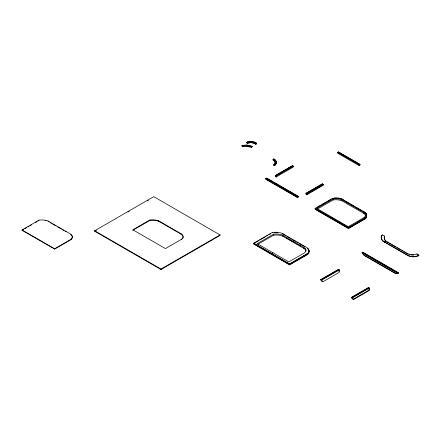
<?xml version="1.0" encoding="UTF-8"?>
<svg xmlns="http://www.w3.org/2000/svg" width="441" height="441" viewBox="0 0 441 441"><rect width="100%" height="100%" fill="white"/><g stroke="black" fill="none" stroke-linecap="round" stroke-linejoin="round"><path stroke-width="0.66" d="M275.763 163.688A7.387 4.267 0 0 1 274.418 165.529L274.241 165.27L274.616 165.491C277.395 163.947 276.568 159.851 273.74 158.887L273.051 159.284L273.051 159.973A7.166 4.14 0 0 1 275.057 163.561M366.686 215.842L366.322 216.933L364.944 218.389L348.478 227.898L315.15 208.654L315.15 208.328L332.282 198.439L334.78 197.998L338.253 198.059L342.15 199.139L364.404 211.983L366.03 213.35L366.587 214.409L366.686 216.531L366.686 216.206L366.322 217.617L365.506 218.626L348.478 228.581L315.15 209.343L315.15 209.017L348.478 228.256L364.944 218.753L366.565 216.757L366.565 217.082M274.616 165.491L276.358 162.619L276.358 162.944M315.15 208.328L348.478 227.573L364.944 218.063L365.969 217.126L366.686 215.517L366.697 215.974L366.366 214.558L366.587 215.423M22.05 229.932L39.006 220.142A11.681 6.742 0 0 1 47.926 220.958L70.174 233.802A7.387 4.267 0 0 1 70.896 239.353L70.896 239.711L54.629 249.104L22.05 230.296L22.05 229.932L54.629 248.746L70.896 239.353M22.05 230.296L23.803 229.281M24.972 228.609L26.73 227.595M27.899 226.917L29.067 226.244M30.236 225.566L31.405 224.893M35.501 222.529L36.669 221.856M37.838 221.178L39.006 220.142M246.447 142.393C249.556 140.712 253.818 141.192 256.651 143.286L255.962 144.367C253.581 142.575 249.926 142.079 247.313 143.579L246.447 142.393L247.313 142.89C249.926 141.396 253.581 141.886 255.962 143.683L255.962 144.367M94.694 230.759L153.749 196.658L220.053 234.943L220.053 235.439L160.998 269.534L94.694 231.255L94.694 230.759L160.998 269.038L220.053 234.943M94.694 231.255L96.48 230.219M128.094 211.967L129.29 211.278M147.184 200.947L148.38 200.258M242.33 146.076L242.33 146.44L241.955 145.536L247.059 145.072L252.158 146.429L251.783 146.969L251.447 146.776M255.962 143.683L256.651 143.286M241.955 145.536L242.82 146.032A11.334 6.543 0 0 1 251.469 146.825L252.158 146.429M242.33 146.44L242.82 146.721A11.334 6.543 0 0 1 251.469 147.509L251.783 146.969M149.797 219.993L132.84 229.783L165.419 248.592L181.692 239.198A7.387 4.267 0 0 0 180.964 233.653L158.716 220.809A11.681 6.742 0 0 0 149.797 219.993L149.797 220.489L132.84 230.279M273.365 159.433L274.07 159.405L274.07 159.08M273.051 159.973L273.696 159.984M274.241 165.27L274.418 165.529M265.835 178.533L266.116 178.373L298.033 196.873L297.719 197.05L297.719 196.62L297.438 196.78L265.835 178.533L265.835 179.327L297.438 197.574L298.314 197.066L298.314 196.273L266.711 178.026L266.116 178.803L266.116 178.373M275.223 175.501L292.355 165.612L292.642 165.772L292.642 166.207L275.879 175.882L275.504 176.665L275.223 175.501L275.504 175.667L292.642 165.772M287.736 168.716L288.888 168.049M290.046 167.382L291.203 166.715M275.818 175.849L292.951 165.954L293.232 166.119L293.232 167.117L276.099 177.006L275.818 175.849L276.193 176.064L276.193 175.628M275.223 176.499L275.912 176.108M293.232 166.119L276.099 176.009L276.099 177.006M279.081 174.393L280.239 173.726M287.174 169.724L290.062 168.054M291.22 167.387L292.372 166.72M275.818 176.847L276.193 176.626M337.536 152.332L337.817 152.173L359.713 164.884L359.398 165.066L359.398 164.631L359.117 164.796L337.536 152.332L337.536 153.126L359.117 165.584L359.994 165.083L359.994 164.289L338.412 151.825L338.131 152.426M266.43 178.192L298.033 196.438L298.314 196.273M306.545 194.586L306.919 194.371L305.949 194.244L305.949 193.246L322.415 183.737L322.696 184.332L323.292 184.244L323.292 185.242L306.826 194.746L306.545 193.588L323.01 184.079M305.949 193.246L306.23 193.406L322.696 183.903M323.292 184.244L306.826 193.748L306.826 194.746M309.902 192.083L311.092 191.394M312.878 190.363L314.075 189.674M318.242 187.265L319.438 186.576M307.201 194.531L307.201 193.968L323.292 184.674M338.131 151.991L359.713 164.449L359.994 164.289M253.729 243.217L272.384 232.446A12.85 7.42 0 0 1 282.196 233.344L306.671 247.473A8.125 4.691 0 0 1 307.465 253.575L289.572 264.22L253.729 243.217L289.572 263.905L307.465 253.575M253.729 243.526L258.393 240.836M259.562 240.163L265.388 236.795M266.557 236.122L267.72 235.45M268.889 234.777L270.636 233.769M315.15 208.654L315.524 208.439M317.255 207.435L321.302 205.098M322.459 204.431L325.927 202.43M327.084 201.763L330.552 199.762M273.646 234.165L257.197 243.664L288.8 261.91L304.582 252.798A7.166 4.14 0 0 0 303.877 247.418L282.295 234.954A11.334 6.543 0 0 0 273.646 234.165L273.646 235.174L257.781 244.336M317.288 209.106L333.148 199.944A11.334 6.543 0 0 1 341.797 200.738L363.384 213.196A7.166 4.14 0 0 1 365.462 215.814M331.814 217.948L332.503 217.556M271.65 253.564L272.996 252.787M293.089 241.188L294.434 240.411M364.084 217.567L348.302 226.68L316.699 208.433L333.148 198.935A11.334 6.543 0 0 1 341.797 199.723L363.384 212.187A7.166 4.14 0 0 1 364.084 217.567L364.944 218.063L364.944 218.389L364.569 218.174L364.944 219.078L364.569 218.863M349.074 227.121L350.27 226.431M357.419 222.303L358.61 221.614M359.801 220.924L360.997 220.241M364.569 218.174L364.751 218.069A7.387 4.267 0 0 0 365.611 217.198M360.997 220.924L362.188 220.235M308.898 250.901A8.125 4.691 0 0 1 307.465 254.589L289.572 264.92L253.729 243.917L289.572 264.606L307.465 254.275A8.125 4.691 0 0 0 308.898 250.593M384.585 242.175L385.93 241.073L407.512 253.536A7.166 4.14 0 0 0 416.833 253.939L418.95 255.163L418.184 255.929A8.125 4.691 0 0 1 407.611 255.471L383.135 241.343A12.85 7.42 0 0 1 381.586 235.676L382.446 234.855L384.563 236.078A11.334 6.543 0 0 0 385.93 241.073L385.93 241.398A11.334 6.543 0 0 1 384.563 236.404L384.563 236.078M361.956 252.671L362.237 252.511L398.08 273.2L395.676 273.696L364.073 255.449L361.956 252.671L397.793 273.365M363.367 253.399L362.552 252.329L362.833 252.164L398.67 272.858L396.448 273.453L398.08 273.2M320.574 279.671L338.368 269.401L338.649 269.561L320.855 279.837L320.574 279.671L322.795 281.849L339.245 272.351L339.245 269.903L338.964 269.743L321.169 280.018L322.206 281.297L320.855 279.837M321.169 280.018L321.45 280.178L339.245 269.903M381.586 235.351A12.85 7.42 0 0 0 383.135 241.018L407.611 255.146A8.125 4.691 0 0 0 418.184 255.604L418.95 255.163M351.301 297.41L352.932 299.037L351.896 297.758L369.023 287.868L369.304 288.028L369.304 290.476L353.522 299.588L351.301 297.41L368.428 287.526L368.709 288.943M351.582 297.576L368.709 287.686M351.896 297.758L352.177 297.918L369.304 288.028M395.676 273.696L396.553 273.188M353.213 299.202L369.304 289.913M241.955 145.861L242.765 145.343M251.673 141.462L251.673 141.787L249.948 141.754L249.948 141.429M253.343 142.052L254.121 142.267L254.121 141.941M340.149 153.953L341.902 154.962M292.642 166.207L292.951 166.389L292.951 165.954M247.825 142.719L248.311 143L248.311 142.311L247.451 141.815L247.451 142.14M252.158 146.754L251.822 146.236M251.447 147.14L251.783 147.333M344.493 200.815L342.15 199.139M345.667 201.487L346.835 202.165M348.004 202.843L349.178 203.516M350.347 204.194L354.448 206.559M355.617 207.237L359.134 209.266M360.303 209.944L361.471 210.616M363.23 211.63L364.404 212.308L364.404 211.983M273.051 159.284A7.166 4.14 0 0 1 273.756 164.664L274.616 165.166M273.756 164.664L273.756 165.353L274.241 165.634M332.657 199.663L333.148 199.944L333.148 198.935L332.282 198.439L332.282 198.759M418.421 255.179L416.833 253.939M306.545 193.588L306.919 193.803M387.099 242.07L388.262 242.748M389.431 243.421L390.599 244.094M391.762 244.766L395.847 247.125M397.016 247.798L400.511 249.815M401.679 250.494L402.848 251.166M404.011 251.839L405.18 252.511M406.348 253.184L407.512 253.862L407.512 253.536L406.167 254.639M267.312 179.493L269.098 180.529M278.045 185.689L279.236 186.378M283.409 188.787L284.605 189.476M288.778 191.89L289.969 192.574M291.76 193.61L292.951 194.299M265.835 178.969L297.438 197.215M320.045 211.046L321.825 212.071M323.01 212.755L324.196 213.444M325.375 214.128L326.56 214.811M333.672 218.912L334.857 219.596M339.002 221.994L340.187 222.677M344.333 225.07L345.518 225.753M348.853 227.683L348.478 227.462L348.478 227.898M319.455 211.393L320.64 212.077M321.825 212.76L323.01 213.444M337.227 221.652L339.002 222.677M342.558 224.728L344.333 225.759M362.552 252.329L398.388 273.018M363.588 254.81L396.167 273.618M285.691 235.67L282.196 233.344M286.859 236.343L290.354 238.366M291.518 239.039L292.686 239.711M293.849 240.384L295.597 241.392M296.765 242.065L297.929 242.737M299.097 243.41L304.924 246.773M282.273 235.593L283.96 236.569M286.308 237.925L287.482 238.603M288.657 239.281L290.421 240.301M291.595 240.979L292.774 241.657M293.949 242.335L295.123 243.013M296.887 244.033L298.061 244.711M299.235 245.389L300.409 246.067M273.646 235.174A11.334 6.543 0 0 1 282.295 235.968L303.877 248.426A7.166 4.14 0 0 1 305.955 251.045M149.797 220.489A11.681 6.742 0 0 1 158.716 221.305L180.964 234.149A7.387 4.267 0 0 1 182.552 238.818M49.1 221.994L47.926 220.958M50.268 222.672L51.437 223.35M52.611 224.022L56.123 226.051M57.881 227.065L61.393 229.094M62.567 229.772L63.736 230.445M64.904 231.123L66.078 231.801M255.526 142.851L256.651 143.612M276.369 162.062L276.369 162.387L275.256 159.956M307.201 193.968L307.515 194.354M352.177 297.918L353.522 299.588M321.45 280.178L322.795 281.849M362.833 252.164L363.538 253.09M362.237 252.511L363.053 253.575M366.697 215.649L366.03 213.35M418.184 255.604L418.184 255.929M407.611 255.146L407.611 255.471M383.135 241.018L383.135 241.343M382.446 234.855L382.446 235.18M369.023 287.868L369.023 289.748M366.697 214.965L366.697 215.291M366.587 214.409L366.587 214.734M366.565 216.068L366.565 216.393M366.366 213.868L366.366 214.194M366.322 216.608L366.322 216.933M366.322 217.297L366.322 217.617M365.969 217.126L365.969 217.452M365.969 217.81L365.969 218.135M365.583 212.86L365.583 213.179M365.506 217.611L365.506 217.937M365.506 218.301L365.506 218.626M365.038 212.397L365.038 212.722M364.751 218.069L364.751 218.433A7.387 4.267 0 0 0 366.096 216.586M363.384 212.187L363.384 213.196M359.713 164.449L359.713 164.884M359.117 164.796L359.117 165.584M348.478 228.256L348.478 228.581M341.797 199.723L341.797 200.738M341.45 198.841L341.45 199.167L340.7 198.582M339.912 198.362L339.912 198.687L339.09 198.516L339.09 198.191M338.964 269.743L338.964 271.623M338.253 198.059L338.253 198.384M337.393 197.976L337.393 198.301M336.522 197.937L336.522 198.263M335.645 197.943L335.645 198.268M334.78 197.998L334.78 198.323M333.093 198.246L333.093 198.571M315.899 208.654L315.899 209.017M307.465 254.275L307.465 254.589M306.605 193.191L306.605 194.189M306.23 193.406L306.23 194.404M303.877 247.418L303.877 248.426M298.033 196.438L298.033 196.873M297.438 196.78L297.438 197.574M292.355 165.612L292.355 166.048M289.572 263.905L289.572 264.22M289.572 264.606L289.572 264.92M282.295 234.954L282.295 235.968M276.259 161.511L276.259 161.836M276.231 163.17L276.231 163.495M276.038 160.971L276.038 161.296M275.994 163.705L275.994 164.03M275.702 160.447L275.702 160.772M275.636 164.223L275.636 164.548M275.504 175.667L275.504 176.665M275.178 164.714L275.178 165.039M274.71 159.499L274.71 159.824M273.74 158.887L273.74 159.212M272.384 232.446L272.384 232.76M256.127 142.884L256.127 143.209M255.532 143.347L255.532 144.031M255.041 143.038L255.041 143.727M254.854 142.211L254.854 142.537M254.49 142.768L254.49 143.457M253.889 142.537L253.889 143.226M253.244 142.349L253.244 143.033M252.566 142.2L252.566 142.884M252.522 141.567L252.522 141.892M251.861 142.101L251.861 142.785M251.469 146.825L251.469 147.509M251.144 142.046L251.144 142.735M251.116 145.938L251.116 146.263M250.813 141.412L250.813 141.737M250.422 142.041L250.422 142.73M250.372 145.679L250.372 146.004M249.7 142.085L249.7 142.774M249.584 145.464L249.584 145.789L248.763 145.613L248.763 145.287M249.088 141.5L249.088 141.826M248.994 142.178L248.994 142.862M247.313 142.89L247.313 143.579M247.059 145.072L247.059 145.398M246.194 145.034L246.194 145.359M245.317 145.045L245.317 145.37M244.452 145.1L244.452 145.425M242.82 146.032L242.82 146.721M181.692 239.198L181.692 239.695M180.964 233.653L180.964 234.149M160.998 269.038L160.998 269.534M158.716 220.809L158.716 221.305M54.629 248.746L54.629 249.104M70.758 234.54A7.387 4.267 0 0 1 70.896 239.711M45.114 220.594A11.681 6.742 0 0 1 45.847 220.732M305.106 248.818A7.387 4.267 0 0 1 306.015 249.678M308.309 249.849A8.125 4.691 0 0 1 308.661 250.361M307.857 249.044A8.125 4.691 0 0 1 308.661 250.053M307.311 248.2A8.125 4.691 0 0 1 307.465 253.884M274.059 232.589A12.85 7.42 0 0 1 277.444 232.639M413.735 255.019A7.166 4.14 0 0 1 411.205 254.992M409.59 254.694A7.166 4.14 0 0 1 408.84 254.463M274.875 164.041A7.166 4.14 0 0 1 274.589 164.504M274.214 164.94A7.166 4.14 0 0 1 273.756 165.353M275.575 163.82A7.387 4.267 0 0 1 275.283 164.295"/></g></svg>
